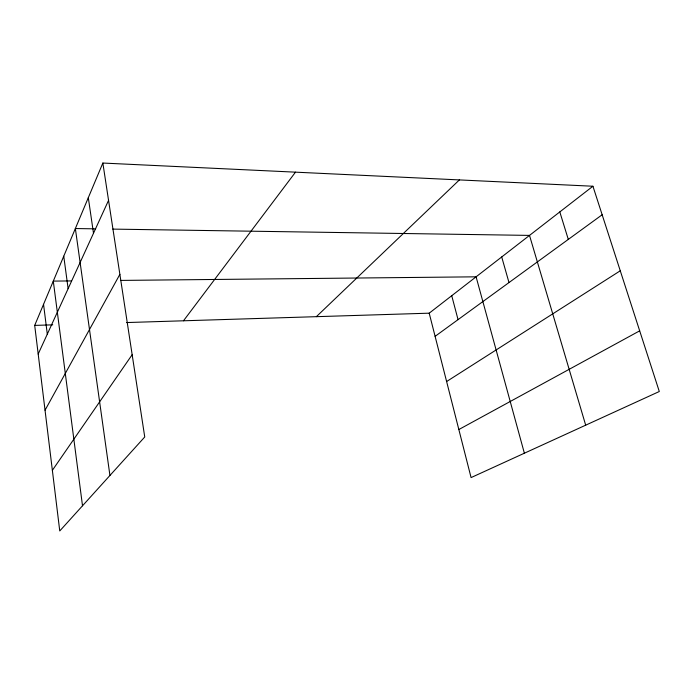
<?xml version="1.0" encoding="UTF-8"?>
<svg xmlns="http://www.w3.org/2000/svg" width="694" height="694" viewBox="0 0 694 694"><rect width="100%" height="100%" fill="white"/><g stroke="black" fill="none" stroke-linecap="round" stroke-linejoin="round"><path stroke-width="1.04" d="M102.851 163.047L144.742 436.977L59.753 530.953L34.7 325.399L102.851 163.047L592.936 186.235L659.3 391.511L471.079 477.585L429.204 313.176L592.936 186.235M38.187 354.044L108.559 200.366M45.041 410.223L119.871 274.364M52.362 470.332L132.164 354.695M183.485 320.793L295.488 172.164M316.36 316.672L459.385 179.92M435.103 336.338L602.158 214.767M446.615 381.527L620.271 270.79M458.838 429.534L639.686 330.838M34.7 325.399L52.753 324.844M126.586 322.554L429.204 313.176M71.473 280.923L53.291 281.105L82.508 505.796M120.721 280.419L476.093 276.819L524.378 453.208M95.685 228.855L75.36 228.543L109.93 475.477M112.801 229.107L529.513 235.405L585.684 425.17M559.806 211.922L568.299 239.404M501.71 256.962L508.988 282.571M451.733 295.705L458.049 319.639M88.303 197.695L93.499 233.262M63.753 256.19L68.125 288.669M43.549 304.328L47.296 334.161"/></g></svg>
